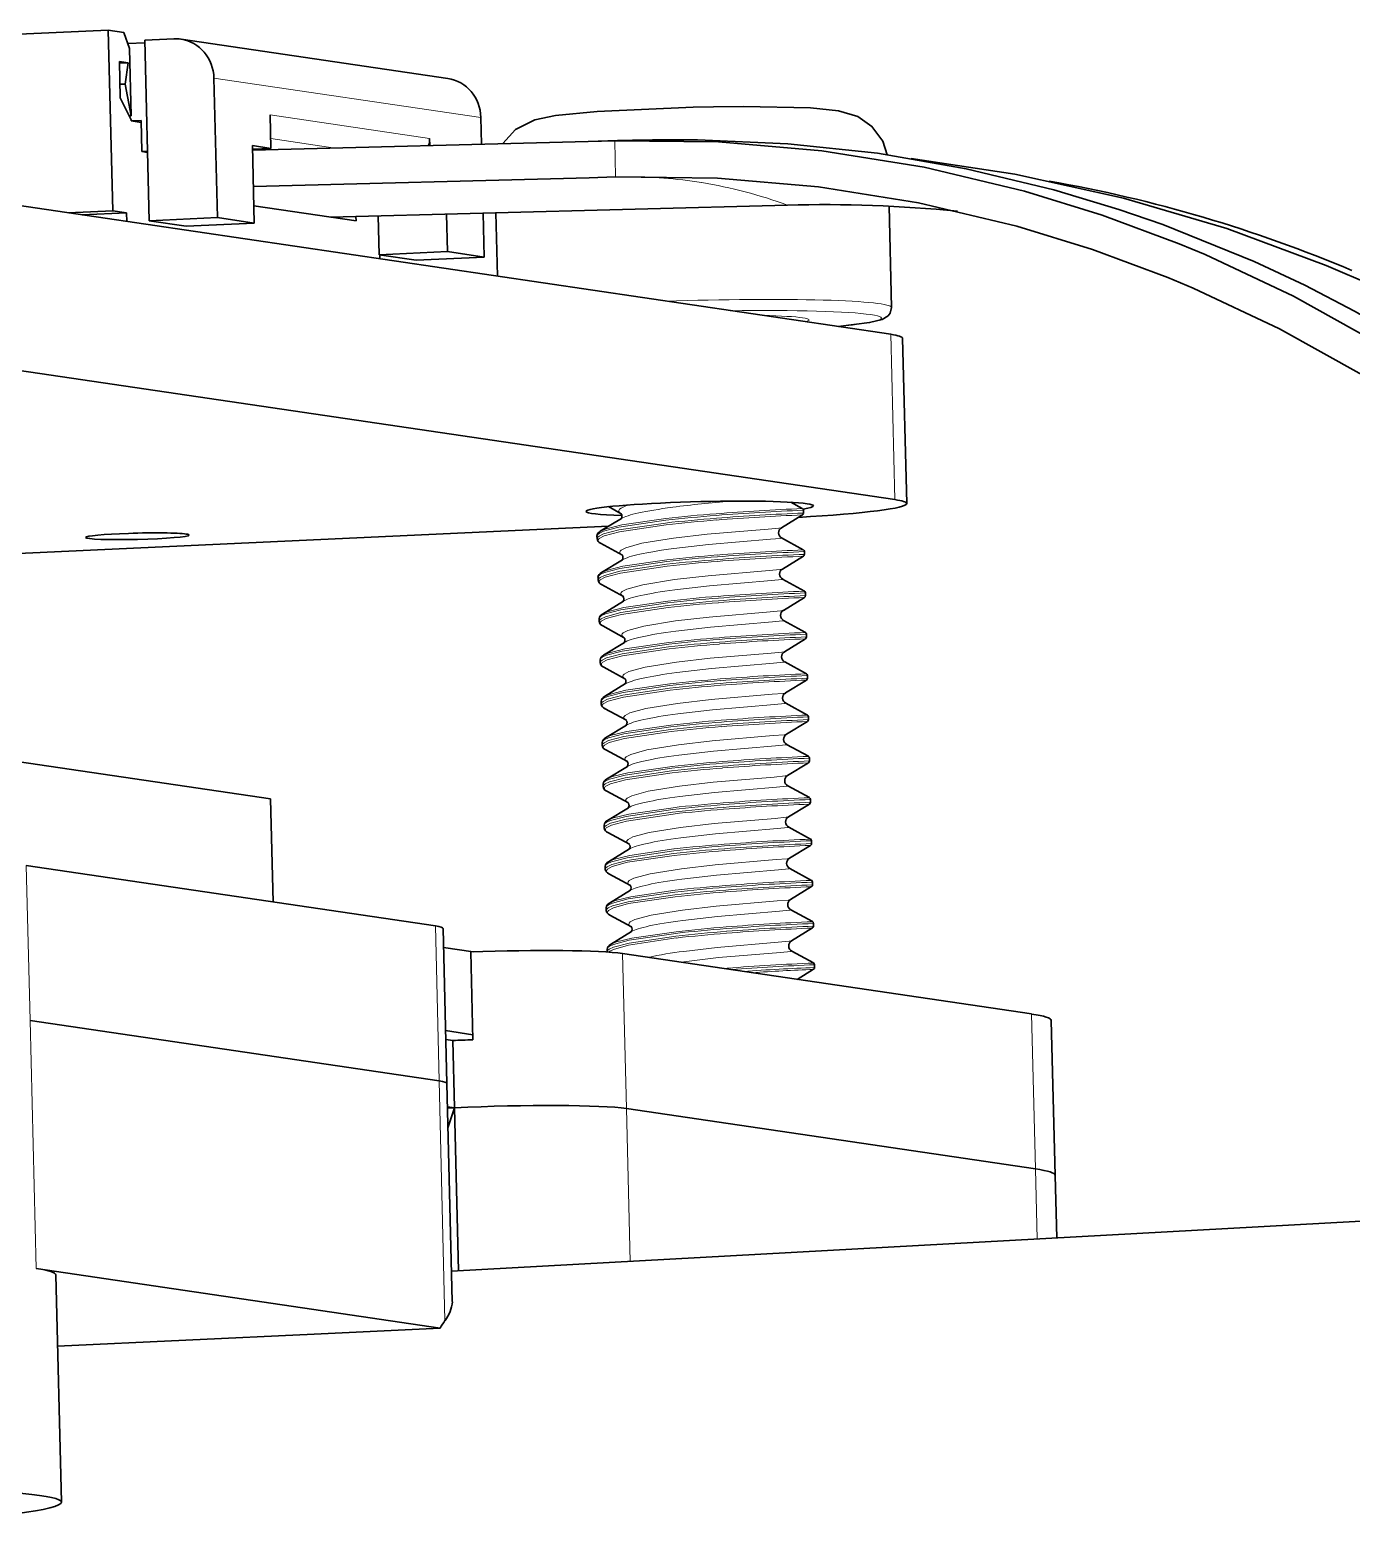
# Model space of a CAD drawing. Extents: x 370 to 946, y 143 to 764.
# Drawn here: x 841.77 to 854.55, y 748.91 to 763.44 of the extents above; entities that cross this region are included whole.
import ezdxf

# ---------------------------------------------------------------- set-up
doc = ezdxf.new("R2010")
doc.units = 0

msp = doc.modelspace()

# ---------------------------------------------------------------- linework, layer by layer
at = {"color": 7, "lineweight": 35, "ltscale": 0.05443}
msp.add_line((842.526, 763.442), (840.351, 763.342), dxfattribs=at)
at = {"color": 7, "lineweight": 35, "ltscale": 0.043667}
msp.add_line((842.526, 763.442), (842.569, 761.696), dxfattribs=at)
at = {"color": 7, "lineweight": 35, "ltscale": 0.00381}
msp.add_line((842.677, 763.42), (842.526, 763.442), dxfattribs=at)
at = {"color": 7, "lineweight": 35, "ltscale": 0.004153}
msp.add_line((842.731, 763.263), (842.677, 763.42), dxfattribs=at)
at = {"color": 7, "lineweight": 35, "ltscale": 0.004126}
msp.add_line((842.714, 763.312), (842.879, 763.32), dxfattribs=at)
at = {"color": 7, "lineweight": 35, "ltscale": 0.007072}
msp.add_line((842.878, 763.346), (843.161, 763.359), dxfattribs=at)
at = {"color": 7, "lineweight": 35, "ltscale": 0.043669}
msp.add_line((842.921, 761.599), (842.878, 763.346), dxfattribs=at)
at = {"color": 7, "lineweight": 35, "ltscale": 0.065196}
msp.add_line((845.809, 762.974), (843.229, 763.355), dxfattribs=at)
at = {"color": 7, "lineweight": 35, "ltscale": 0.016219}
for p, q in [((842.731, 763.263), (842.747, 762.614)), ((845.873, 753.031), (845.857, 753.68))]:
    msp.add_line(p, q, dxfattribs=at)
at = {"color": 7, "lineweight": 35, "ltscale": 0.008734}
msp.add_line((842.634, 763.138), (842.642, 762.789), dxfattribs=at)
at = {"color": 7, "lineweight": 35, "ltscale": 0.002159}
msp.add_line((842.634, 763.138), (842.719, 763.125), dxfattribs=at)
at = {"color": 7, "lineweight": 35, "ltscale": 0.002128}
msp.add_line((842.634, 763.121), (842.719, 763.125), dxfattribs=at)
at = {"color": 7, "lineweight": 35, "ltscale": 0.005164}
msp.add_line((842.719, 763.125), (842.689, 762.921), dxfattribs=at)
at = {"color": 7, "lineweight": 35, "ltscale": 0.001253}
msp.add_line((842.639, 762.919), (842.689, 762.921), dxfattribs=at)
at = {"color": 7, "lineweight": 35, "ltscale": 0.007803}
msp.add_line((842.747, 762.614), (842.689, 762.921), dxfattribs=at)
at = {"color": 7, "lineweight": 13, "ltscale": 0.065196}
msp.add_line((846.127, 762.596), (843.547, 762.977), dxfattribs=at)
at = {"color": 7, "lineweight": 35, "ltscale": 0.033688}
msp.add_line((843.58, 761.63), (843.547, 762.977), dxfattribs=at)
at = {"color": 7, "lineweight": 35, "ltscale": 0.005972}
msp.add_line((842.748, 762.574), (842.642, 762.789), dxfattribs=at)
at = {"color": 7, "lineweight": 35, "ltscale": 0.000456738}
msp.add_line((842.747, 762.614), (842.728, 762.613), dxfattribs=at)
at = {"color": 7, "lineweight": 35, "ltscale": 0.008112}
msp.add_line((844.098, 762.299), (844.09, 762.623), dxfattribs=at)
at = {"color": 7, "lineweight": 13, "ltscale": 0.038949}
msp.add_line((844.09, 762.623), (845.631, 762.396), dxfattribs=at)
at = {"color": 7, "lineweight": 35, "ltscale": 0.006424}
msp.add_line((846.133, 762.339), (846.127, 762.596), dxfattribs=at)
at = {"color": 7, "lineweight": 35, "ltscale": 0.000250319}
msp.add_line((842.748, 762.574), (842.748, 762.564), dxfattribs=at)
at = {"color": 7, "lineweight": 35, "ltscale": 0.002357}
msp.add_line((842.842, 762.569), (842.748, 762.564), dxfattribs=at)
at = {"color": 7, "lineweight": 35, "ltscale": 0.002391}
msp.add_line((842.843, 762.55), (842.748, 762.564), dxfattribs=at)
at = {"color": 7, "lineweight": 35, "ltscale": 0.007487}
msp.add_line((842.842, 762.569), (842.849, 762.269), dxfattribs=at)
at = {"color": 7, "lineweight": 35, "ltscale": 0.00453}
msp.add_line((843.919, 762.326), (844.098, 762.299), dxfattribs=at)
at = {"color": 7, "lineweight": 35, "ltscale": 0.018714}
msp.add_line((843.919, 762.326), (843.937, 761.577), dxfattribs=at)
at = {"color": 7, "lineweight": 35, "ltscale": 0.081125}
msp.add_line((847.164, 762.366), (843.92, 762.281), dxfattribs=at)
at = {"color": 7, "lineweight": 35, "ltscale": 0.004465}
msp.add_line((844.098, 762.299), (843.92, 762.291), dxfattribs=at)
at = {"color": 7, "lineweight": 13, "ltscale": 0.015703}
msp.add_line((844.717, 762.302), (844.096, 762.394), dxfattribs=at)
at = {"color": 7, "lineweight": 35, "ltscale": 0.001748}
msp.add_line((845.631, 762.396), (845.633, 762.326), dxfattribs=at)
at = {"color": 7, "lineweight": 35, "ltscale": 0.007141}
msp.add_line((847.164, 762.366), (847.449, 762.374), dxfattribs=at)
at = {"color": 7, "lineweight": 35, "ltscale": 0.006406}
msp.add_line((847.42, 762.373), (847.164, 762.366), dxfattribs=at)
at = {"color": 7, "lineweight": 13, "ltscale": 0.000734305}
msp.add_line((847.449, 762.374), (847.42, 762.373), dxfattribs=at)
at = {"color": 7, "lineweight": 13, "ltscale": 0.00875}
msp.add_line((847.42, 762.373), (847.429, 762.023), dxfattribs=at)
at = {"color": 7, "lineweight": 35, "ltscale": 0.001376}
msp.add_line((842.904, 762.272), (842.849, 762.269), dxfattribs=at)
at = {"color": 7, "lineweight": 35, "ltscale": 0.001397}
msp.add_line((842.905, 762.261), (842.849, 762.269), dxfattribs=at)
at = {"color": 7, "lineweight": 35, "ltscale": 0.081139}
msp.add_line((847.173, 762.016), (843.928, 761.932), dxfattribs=at)
at = {"color": 7, "lineweight": 35, "ltscale": 0.006414}
msp.add_line((847.429, 762.023), (847.173, 762.016), dxfattribs=at)
at = {"color": 7, "lineweight": 35, "ltscale": 0.245545}
for p, q in [((840.371, 761.937), (850.088, 760.503)), ((840.41, 760.34), (850.127, 758.906))]:
    msp.add_line(p, q, dxfattribs=at)
at = {"color": 7, "lineweight": 35, "ltscale": 0.024939}
msp.add_line((843.933, 761.743), (844.92, 761.598), dxfattribs=at)
at = {"color": 7, "lineweight": 35, "ltscale": 0.110511}
msp.add_line((849.09, 761.752), (844.672, 761.634), dxfattribs=at)
at = {"color": 7, "lineweight": 35, "ltscale": 0.024484}
msp.add_line((850.096, 760.762), (850.072, 761.741), dxfattribs=at)
at = {"color": 7, "lineweight": 35, "ltscale": 0.010777}
msp.add_line((842.569, 761.696), (842.138, 761.676), dxfattribs=at)
at = {"color": 7, "lineweight": 35, "ltscale": 0.010778}
msp.add_line((842.703, 761.676), (842.272, 761.656), dxfattribs=at)
at = {"color": 7, "lineweight": 35, "ltscale": 0.003387}
msp.add_line((842.703, 761.676), (842.569, 761.696), dxfattribs=at)
at = {"color": 7, "lineweight": 35, "ltscale": 0.002096}
msp.add_line((842.705, 761.592), (842.703, 761.676), dxfattribs=at)
at = {"color": 7, "lineweight": 35, "ltscale": 0.0165}
for p, q in [((843.58, 761.63), (842.921, 761.599)), ((845.803, 761.302), (845.144, 761.271))]:
    msp.add_line(p, q, dxfattribs=at)
at = {"color": 7, "lineweight": 35, "ltscale": 0.009017}
for p, q in [((843.278, 761.547), (842.921, 761.599)), ((845.144, 761.271), (845.501, 761.219))]:
    msp.add_line(p, q, dxfattribs=at)
at = {"color": 7, "lineweight": 35, "ltscale": 0.016502}
for p, q in [((843.937, 761.577), (843.278, 761.547)), ((846.16, 761.249), (845.501, 761.219))]:
    msp.add_line(p, q, dxfattribs=at)
at = {"color": 7, "lineweight": 35, "ltscale": 0.009018}
for p, q in [((843.937, 761.577), (843.58, 761.63)), ((845.803, 761.302), (846.16, 761.249))]:
    msp.add_line(p, q, dxfattribs=at)
at = {"color": 7, "lineweight": 35, "ltscale": 0.001081}
msp.add_line((844.919, 761.641), (844.92, 761.598), dxfattribs=at)
at = {"color": 7, "lineweight": 35, "ltscale": 0.009384}
msp.add_line((845.135, 761.646), (845.144, 761.271), dxfattribs=at)
at = {"color": 7, "lineweight": 35, "ltscale": 0.009059}
msp.add_line((845.803, 761.302), (845.794, 761.664), dxfattribs=at)
at = {"color": 7, "lineweight": 35, "ltscale": 0.010613}
msp.add_line((846.16, 761.249), (846.15, 761.673), dxfattribs=at)
at = {"color": 7, "lineweight": 35, "ltscale": 0.015329}
msp.add_line((846.287, 761.064), (846.272, 761.677), dxfattribs=at)
at = {"color": 7, "lineweight": 35, "ltscale": 0.00097378}
msp.add_line((845.15, 761.27), (845.151, 761.231), dxfattribs=at)
at = {"color": 7, "lineweight": 13, "ltscale": 0.039926}
msp.add_line((850.127, 758.906), (850.088, 760.503), dxfattribs=at)
at = {"color": 7, "lineweight": 35, "ltscale": 0.039924}
msp.add_line((850.203, 760.465), (850.242, 758.869), dxfattribs=at)
at = {"color": 7, "lineweight": 35, "ltscale": 0.003566}
msp.add_line((847.359, 758.838), (847.484, 758.769), dxfattribs=at)
at = {"color": 7, "lineweight": 35, "ltscale": 0.003182}
msp.add_line((849.233, 758.82), (849.122, 758.881), dxfattribs=at)
at = {"color": 7, "lineweight": 35, "ltscale": 0.000670071}
for p, q in [((849.244, 758.777), (849.244, 758.803)), ((849.254, 758.378), (849.254, 758.404)), ((847.27, 757.73), (847.269, 757.756)), ((849.274, 757.579), (849.273, 757.606)), ((847.279, 757.331), (847.279, 757.357)), ((847.289, 756.931), (847.288, 756.958)), ((849.293, 756.781), (849.293, 756.808)), ((849.303, 756.382), (849.303, 756.409)), ((847.319, 755.734), (847.318, 755.761)), ((849.323, 755.584), (849.322, 755.61)), ((847.328, 755.335), (847.328, 755.362)), ((849.333, 755.184), (849.332, 755.211)), ((849.352, 754.386), (849.352, 754.413))]:
    msp.add_line(p, q, dxfattribs=at)
at = {"color": 7, "lineweight": 35, "ltscale": 0.005971}
msp.add_line((847.281, 758.6), (847.485, 758.724), dxfattribs=at)
at = {"color": 7, "lineweight": 35, "ltscale": 0.005975}
for p, q in [((849.235, 758.759), (849.031, 758.634)), ((849.243, 758.421), (849.033, 758.536)), ((849.245, 758.36), (849.041, 758.235)), ((849.263, 757.623), (849.053, 757.737)), ((849.264, 757.562), (849.06, 757.437)), ((849.273, 757.224), (849.063, 757.338)), ((849.284, 756.763), (849.08, 756.639)), ((849.292, 756.426), (849.082, 756.54)), ((849.312, 755.627), (849.102, 755.742)), ((849.313, 755.566), (849.109, 755.441)), ((849.322, 755.228), (849.112, 755.343)), ((849.341, 754.43), (849.131, 754.544))]:
    msp.add_line(p, q, dxfattribs=at)
at = {"color": 7, "lineweight": 35, "ltscale": 0.196372}
msp.add_line((847.362, 758.649), (839.515, 758.286), dxfattribs=at)
at = {"color": 7, "lineweight": 35, "ltscale": 0.000670035}
for p, q in [((847.25, 758.528), (847.249, 758.555)), ((849.264, 757.978), (849.263, 758.005)), ((847.299, 756.532), (847.298, 756.559)), ((847.348, 754.537), (847.347, 754.563))]:
    msp.add_line(p, q, dxfattribs=at)
at = {"color": 7, "lineweight": 35, "ltscale": 0.00597}
for p, q in [((847.284, 758.485), (847.494, 758.37)), ((847.301, 757.801), (847.505, 757.926)), ((847.304, 757.686), (847.513, 757.572)), ((847.314, 757.287), (847.523, 757.173)), ((847.32, 757.003), (847.524, 757.128)), ((847.33, 756.604), (847.534, 756.728)), ((847.333, 756.489), (847.543, 756.375)), ((847.34, 756.205), (847.544, 756.329)), ((847.343, 756.09), (847.553, 755.976)), ((847.35, 755.806), (847.554, 755.93)), ((847.353, 755.691), (847.562, 755.576)), ((847.363, 755.292), (847.572, 755.177)), ((847.37, 755.007), (847.573, 755.132)), ((847.372, 754.893), (847.582, 754.778)), ((847.379, 754.608), (847.583, 754.733))]:
    msp.add_line(p, q, dxfattribs=at)
at = {"color": 7, "lineweight": 35, "ltscale": 0.005968}
for p, q in [((847.291, 758.201), (847.495, 758.325)), ((847.294, 758.086), (847.504, 757.971)), ((847.323, 756.888), (847.533, 756.774)), ((847.36, 755.407), (847.563, 755.531))]:
    msp.add_line(p, q, dxfattribs=at)
at = {"color": 7, "lineweight": 35, "ltscale": 0.000668546}
for p, q in [((847.26, 758.129), (847.259, 758.156)), ((849.284, 757.18), (849.283, 757.207)), ((847.309, 756.133), (847.308, 756.16)), ((847.338, 754.936), (847.337, 754.963))]:
    msp.add_line(p, q, dxfattribs=at)
at = {"color": 7, "lineweight": 35, "ltscale": 0.005974}
for p, q in [((849.253, 758.022), (849.043, 758.137)), ((849.254, 757.961), (849.05, 757.836)), ((849.274, 757.163), (849.07, 757.038)), ((849.282, 756.825), (849.073, 756.939)), ((849.294, 756.364), (849.09, 756.24)), ((849.323, 755.167), (849.119, 755.042)), ((849.331, 754.829), (849.122, 754.944))]:
    msp.add_line(p, q, dxfattribs=at)
at = {"color": 7, "lineweight": 35, "ltscale": 0.005969}
msp.add_line((847.311, 757.402), (847.514, 757.527), dxfattribs=at)
at = {"color": 7, "lineweight": 35, "ltscale": 0.114463}
msp.add_line((839.566, 756.683), (844.095, 756.015), dxfattribs=at)
at = {"color": 7, "lineweight": 35, "ltscale": 0.005973}
for p, q in [((849.302, 756.027), (849.092, 756.141)), ((849.303, 755.965), (849.099, 755.841)), ((849.333, 754.768), (849.129, 754.643))]:
    msp.add_line(p, q, dxfattribs=at)
at = {"color": 7, "lineweight": 35, "ltscale": 0.024921}
msp.add_line((844.095, 756.015), (844.12, 755.018), dxfattribs=at)
at = {"color": 7, "lineweight": 35, "ltscale": 0.000668509}
for p, q in [((849.313, 755.983), (849.312, 756.009)), ((849.342, 754.785), (849.342, 754.812))]:
    msp.add_line(p, q, dxfattribs=at)
at = {"color": 7, "lineweight": 13, "ltscale": 0.03743}
for p, q in [((841.77, 753.874), (841.733, 755.371)), ((845.723, 753.291), (845.687, 754.787)), ((847.533, 753.024), (847.496, 754.52)), ((851.486, 752.44), (851.45, 753.937))]:
    msp.add_line(p, q, dxfattribs=at)
at = {"color": 7, "lineweight": 35, "ltscale": 0.099912}
for p, q in [((841.733, 755.371), (845.687, 754.787)), ((847.496, 754.52), (851.45, 753.937))]:
    msp.add_line(p, q, dxfattribs=at)
at = {"color": 7, "lineweight": 35, "ltscale": 0.037429}
msp.add_line((845.799, 753.266), (845.762, 754.763), dxfattribs=at)
at = {"color": 7, "lineweight": 35, "ltscale": 0.007218}
msp.add_line((846.052, 754.537), (845.766, 754.579), dxfattribs=at)
at = {"color": 7, "lineweight": 35, "ltscale": 0.021212}
msp.add_line((846.029, 754.536), (846.05, 753.688), dxfattribs=at)
at = {"color": 7, "lineweight": 13, "ltscale": 0.000823705}
msp.add_line((848.056, 754.438), (848.089, 754.442), dxfattribs=at)
at = {"color": 7, "lineweight": 13, "ltscale": 0.000950637}
msp.add_line((848.508, 754.38), (848.471, 754.377), dxfattribs=at)
at = {"color": 7, "lineweight": 35, "ltscale": 0.004666}
msp.add_line((849.343, 754.369), (849.183, 754.271), dxfattribs=at)
at = {"color": 7, "lineweight": 13, "ltscale": 0.059887}
msp.add_line((841.77, 753.874), (841.829, 751.479), dxfattribs=at)
at = {"color": 7, "lineweight": 35, "ltscale": 0.099911}
for p, q in [((845.723, 753.291), (841.77, 753.874)), ((841.77, 753.874), (845.723, 753.291)), ((851.486, 752.44), (847.533, 753.024)), ((847.533, 753.024), (851.486, 752.44))]:
    msp.add_line(p, q, dxfattribs=at)
at = {"color": 7, "lineweight": 35, "ltscale": 0.03743}
msp.add_line((851.677, 752.378), (851.64, 753.874), dxfattribs=at)
at = {"color": 7, "lineweight": 35, "ltscale": 0.006648}
msp.add_line((846.049, 753.737), (845.786, 753.776), dxfattribs=at)
at = {"color": 7, "lineweight": 35, "ltscale": 0.001734}
for p, q in [((845.788, 753.69), (845.857, 753.68)), ((845.804, 753.041), (845.873, 753.031))]:
    msp.add_line(p, q, dxfattribs=at)
at = {"color": 7, "lineweight": 13, "ltscale": 0.057889}
msp.add_line((845.723, 753.291), (845.78, 750.976), dxfattribs=at)
at = {"color": 7, "lineweight": 35, "ltscale": 0.052721}
msp.add_line((845.799, 753.266), (845.85, 751.158), dxfattribs=at)
at = {"color": 7, "lineweight": 35, "ltscale": 0.001709}
msp.add_line((845.804, 753.028), (845.873, 753.031), dxfattribs=at)
at = {"color": 7, "lineweight": 35, "ltscale": 0.005109}
msp.add_line((845.873, 753.031), (845.809, 752.837), dxfattribs=at)
at = {"color": 7, "lineweight": 35, "ltscale": 0.039413}
msp.add_line((845.873, 753.031), (845.911, 751.455), dxfattribs=at)
at = {"color": 7, "lineweight": 13, "ltscale": 0.036939}
msp.add_line((847.533, 753.024), (847.569, 751.546), dxfattribs=at)
at = {"color": 7, "lineweight": 35, "ltscale": 0.464135}
msp.add_line((845.843, 751.451), (864.38, 752.472), dxfattribs=at)
at = {"color": 7, "lineweight": 13, "ltscale": 0.016935}
msp.add_line((851.486, 752.44), (851.503, 751.763), dxfattribs=at)
at = {"color": 7, "lineweight": 35, "ltscale": 0.015108}
msp.add_line((851.677, 752.378), (851.692, 751.773), dxfattribs=at)
at = {"color": 7, "lineweight": 35, "ltscale": 0.09868}
msp.add_line((845.733, 750.903), (841.829, 751.479), dxfattribs=at)
at = {"color": 7, "lineweight": 35, "ltscale": 0.054896}
msp.add_line((842.019, 751.416), (842.073, 749.221), dxfattribs=at)
at = {"color": 7, "lineweight": 35, "ltscale": 0.06208}
msp.add_line((842.036, 750.728), (844.516, 750.845), dxfattribs=at)
at = {"color": 7, "lineweight": 35, "ltscale": 0.030463}
msp.add_line((844.516, 750.845), (845.733, 750.903), dxfattribs=at)
at = {"color": 7, "lineweight": 35}
for points in [[(846.339, 762.345), (846.461, 762.48), (846.647, 762.575), (846.849, 762.616), (847.25, 762.656), (848.177, 762.698), (848.375, 762.702)], [(850.053, 762.238), (850.011, 762.368), (849.906, 762.512), (849.77, 762.606), (849.582, 762.663), (849.313, 762.69), (848.666, 762.704), (848.375, 762.702)], [(847.42, 762.373), (848.424, 762.362), (849.423, 762.276), (850.41, 762.117), (851.382, 761.886), (852.132, 761.655), (852.875, 761.378), (853.126, 761.273), (853.98, 760.871), (854.796, 760.417), (855.571, 759.916), (856.308, 759.367), (857.1, 758.69)], [(857.226, 758.854), (856.519, 759.447), (855.791, 759.98), (855.036, 760.463), (854.571, 760.728), (854.089, 760.978), (853.6, 761.207), (852.718, 761.563), (852.294, 761.71), (851.665, 761.899), (850.816, 762.103), (849.959, 762.252), (849.093, 762.344), (848.221, 762.381)], [(850.286, 762.202), (851.286, 762.049), (852.339, 761.817), (853.336, 761.524), (854.295, 761.169), (854.765, 760.967)], [(847.429, 762.023), (848.413, 762.012), (849.39, 761.929), (850.355, 761.774), (851.306, 761.548), (852.039, 761.322), (852.765, 761.051), (853.011, 760.949), (853.846, 760.556), (854.644, 760.112), (855.401, 759.622), (856.122, 759.086), (856.896, 758.424)], [(849.579, 760.578), (849.884, 760.617), (850.004, 760.646), (850.063, 760.681), (850.082, 760.706), (850.096, 760.762)]]:
    msp.add_lwpolyline(points, dxfattribs=at)
at = {"color": 7, "lineweight": 13}
for points in [[(847.913, 758.707), (847.461, 758.64), (847.312, 758.6), (847.269, 758.58), (847.256, 758.57), (847.25, 758.56), (847.249, 758.555)], [(847.912, 758.68), (847.461, 758.613), (847.312, 758.574), (847.269, 758.553), (847.257, 758.543), (847.251, 758.533), (847.25, 758.528)], [(847.916, 758.662), (847.466, 758.595), (847.319, 758.555), (847.271, 758.529), (847.261, 758.516), (847.261, 758.506), (847.267, 758.497), (847.284, 758.485)], [(847.915, 758.724), (847.489, 758.661), (847.34, 758.625), (847.281, 758.6)], [(847.49, 758.373), (847.473, 758.387), (847.47, 758.395), (847.471, 758.403), (847.473, 758.408), (847.483, 758.418), (847.527, 758.441), (847.683, 758.484), (847.989, 758.533)], [(847.989, 758.533), (848.314, 758.571), (848.902, 758.621), (849.008, 758.63), (849.029, 758.634), (849.031, 758.634)], [(847.991, 758.433), (848.326, 758.472), (848.926, 758.523), (849.024, 758.532), (849.032, 758.534), (849.033, 758.535), (849.033, 758.536)], [(847.923, 758.308), (847.471, 758.241), (847.321, 758.201), (847.279, 758.181), (847.266, 758.171), (847.26, 758.161), (847.259, 758.156)], [(847.921, 758.281), (847.471, 758.214), (847.322, 758.174), (847.279, 758.154), (847.267, 758.144), (847.26, 758.134), (847.26, 758.129)], [(847.926, 758.263), (847.476, 758.196), (847.329, 758.156), (847.28, 758.13), (847.271, 758.117), (847.271, 758.107), (847.276, 758.098), (847.294, 758.086)], [(847.925, 758.325), (847.499, 758.262), (847.35, 758.225), (847.291, 758.201)], [(847.998, 758.134), (848.324, 758.171), (848.912, 758.222), (849.018, 758.231), (849.039, 758.235), (849.041, 758.235)], [(847.5, 757.973), (847.483, 757.988), (847.48, 757.996), (847.48, 758.003), (847.483, 758.009), (847.493, 758.019), (847.536, 758.042), (847.693, 758.084), (847.998, 758.134)], [(848.001, 758.034), (848.336, 758.073), (848.935, 758.124), (849.034, 758.133), (849.041, 758.135), (849.043, 758.136), (849.043, 758.137)], [(847.933, 757.909), (847.481, 757.842), (847.331, 757.802), (847.288, 757.782), (847.276, 757.772), (847.27, 757.761), (847.269, 757.756)], [(847.931, 757.882), (847.481, 757.815), (847.332, 757.775), (847.289, 757.755), (847.276, 757.745), (847.27, 757.735), (847.27, 757.73)], [(847.936, 757.864), (847.486, 757.797), (847.339, 757.757), (847.29, 757.731), (847.281, 757.718), (847.281, 757.708), (847.286, 757.699), (847.304, 757.686)], [(847.935, 757.925), (847.509, 757.863), (847.36, 757.826), (847.301, 757.801)], [(848.008, 757.735), (848.333, 757.772), (848.922, 757.823), (849.027, 757.832), (849.049, 757.836), (849.05, 757.836)], [(847.509, 757.574), (847.493, 757.589), (847.49, 757.597), (847.49, 757.604), (847.493, 757.609), (847.502, 757.62), (847.546, 757.643), (847.703, 757.685), (848.008, 757.735)], [(848.011, 757.635), (848.346, 757.674), (848.945, 757.725), (849.043, 757.734), (849.051, 757.736), (849.053, 757.737), (849.053, 757.737)], [(847.942, 757.51), (847.491, 757.443), (847.341, 757.403), (847.298, 757.383), (847.286, 757.373), (847.279, 757.362), (847.279, 757.357)], [(847.944, 757.526), (847.518, 757.464), (847.369, 757.427), (847.311, 757.402)], [(847.941, 757.483), (847.491, 757.416), (847.341, 757.376), (847.299, 757.356), (847.286, 757.346), (847.28, 757.336), (847.279, 757.331)], [(847.946, 757.465), (847.496, 757.398), (847.348, 757.358), (847.3, 757.332), (847.291, 757.319), (847.291, 757.308), (847.296, 757.3), (847.314, 757.287)], [(848.018, 757.336), (848.343, 757.373), (848.932, 757.424), (849.037, 757.433), (849.059, 757.437), (849.06, 757.437)], [(847.519, 757.175), (847.502, 757.19), (847.499, 757.197), (847.5, 757.205), (847.502, 757.21), (847.512, 757.221), (847.556, 757.244), (847.713, 757.286), (848.018, 757.336)], [(848.02, 757.236), (848.356, 757.274), (848.955, 757.326), (849.053, 757.335), (849.061, 757.337), (849.063, 757.337), (849.063, 757.338)], [(847.952, 757.11), (847.501, 757.044), (847.351, 757.004), (847.308, 756.984), (847.295, 756.973), (847.289, 756.963), (847.288, 756.958)], [(847.951, 757.083), (847.5, 757.017), (847.351, 756.977), (847.308, 756.957), (847.296, 756.947), (847.29, 756.936), (847.289, 756.931)], [(847.956, 757.066), (847.506, 756.998), (847.358, 756.959), (847.31, 756.933), (847.3, 756.92), (847.301, 756.909), (847.306, 756.901), (847.323, 756.888)], [(847.954, 757.127), (847.528, 757.065), (847.379, 757.028), (847.32, 757.003)], [(847.529, 756.776), (847.512, 756.791), (847.509, 756.798), (847.51, 756.806), (847.512, 756.811), (847.522, 756.822), (847.566, 756.845), (847.722, 756.887), (848.028, 756.937)], [(848.028, 756.937), (848.353, 756.974), (848.942, 757.025), (849.047, 757.034), (849.069, 757.037), (849.07, 757.038)], [(848.03, 756.837), (848.366, 756.875), (848.965, 756.927), (849.063, 756.936), (849.071, 756.938), (849.073, 756.938), (849.073, 756.939)], [(847.962, 756.711), (847.51, 756.644), (847.361, 756.605), (847.318, 756.584), (847.305, 756.574), (847.299, 756.564), (847.298, 756.559)], [(847.961, 756.684), (847.51, 756.618), (847.361, 756.578), (847.318, 756.558), (847.306, 756.547), (847.3, 756.537), (847.299, 756.532)], [(847.965, 756.667), (847.515, 756.599), (847.368, 756.56), (847.32, 756.534), (847.31, 756.521), (847.31, 756.51), (847.316, 756.502), (847.333, 756.489)], [(847.964, 756.728), (847.538, 756.666), (847.389, 756.629), (847.33, 756.604)], [(848.038, 756.537), (848.363, 756.575), (848.951, 756.626), (849.057, 756.635), (849.078, 756.638), (849.08, 756.639)], [(847.539, 756.377), (847.522, 756.392), (847.519, 756.399), (847.52, 756.407), (847.522, 756.412), (847.532, 756.422), (847.576, 756.445), (847.732, 756.488), (848.038, 756.537)], [(848.04, 756.438), (848.375, 756.476), (848.975, 756.527), (849.073, 756.537), (849.081, 756.538), (849.082, 756.539), (849.082, 756.54)], [(847.972, 756.312), (847.52, 756.245), (847.37, 756.206), (847.328, 756.185), (847.315, 756.175), (847.309, 756.165), (847.308, 756.16)], [(847.97, 756.285), (847.52, 756.218), (847.371, 756.179), (847.328, 756.159), (847.316, 756.148), (847.309, 756.138), (847.309, 756.133)], [(847.975, 756.268), (847.525, 756.2), (847.378, 756.16), (847.329, 756.135), (847.32, 756.122), (847.32, 756.111), (847.325, 756.103), (847.343, 756.09)], [(847.974, 756.329), (847.548, 756.267), (847.399, 756.23), (847.34, 756.205)], [(848.047, 756.138), (848.373, 756.176), (848.961, 756.226), (849.067, 756.236), (849.088, 756.239), (849.09, 756.24)], [(847.549, 755.978), (847.532, 755.992), (847.529, 756), (847.529, 756.008), (847.532, 756.013), (847.542, 756.023), (847.585, 756.046), (847.742, 756.089), (848.047, 756.138)], [(848.05, 756.039), (848.385, 756.077), (848.984, 756.128), (849.083, 756.138), (849.09, 756.139), (849.092, 756.14), (849.092, 756.141)], [(847.982, 755.913), (847.53, 755.846), (847.38, 755.807), (847.337, 755.786), (847.325, 755.776), (847.319, 755.766), (847.318, 755.761)], [(847.984, 755.93), (847.558, 755.867), (847.409, 755.831), (847.35, 755.806)], [(847.98, 755.886), (847.53, 755.819), (847.381, 755.78), (847.338, 755.759), (847.325, 755.749), (847.319, 755.739), (847.319, 755.734)], [(847.985, 755.868), (847.535, 755.801), (847.388, 755.761), (847.339, 755.735), (847.33, 755.723), (847.33, 755.712), (847.335, 755.704), (847.353, 755.691)], [(848.057, 755.739), (848.382, 755.777), (848.971, 755.827), (849.076, 755.837), (849.098, 755.84), (849.099, 755.841)], [(847.558, 755.579), (847.542, 755.593), (847.539, 755.601), (847.539, 755.609), (847.542, 755.614), (847.551, 755.624), (847.595, 755.647), (847.752, 755.69), (848.057, 755.739)], [(848.06, 755.639), (848.395, 755.678), (848.994, 755.729), (849.092, 755.739), (849.1, 755.74), (849.102, 755.741), (849.102, 755.742)], [(847.991, 755.514), (847.54, 755.447), (847.39, 755.407), (847.347, 755.387), (847.335, 755.377), (847.328, 755.367), (847.328, 755.362)], [(847.99, 755.487), (847.54, 755.42), (847.391, 755.381), (847.348, 755.36), (847.335, 755.35), (847.329, 755.34), (847.328, 755.335)], [(847.995, 755.469), (847.545, 755.402), (847.397, 755.362), (847.349, 755.336), (847.34, 755.323), (847.34, 755.313), (847.345, 755.304), (847.363, 755.292)], [(847.993, 755.531), (847.567, 755.468), (847.418, 755.432), (847.36, 755.407)], [(847.568, 755.18), (847.551, 755.194), (847.548, 755.202), (847.549, 755.209), (847.551, 755.215), (847.561, 755.225), (847.605, 755.248), (847.762, 755.29), (848.067, 755.34)], [(848.067, 755.34), (848.392, 755.378), (848.981, 755.428), (849.086, 755.437), (849.108, 755.441), (849.109, 755.441)], [(848.069, 755.24), (848.405, 755.279), (849.004, 755.33), (849.102, 755.339), (849.11, 755.341), (849.112, 755.342), (849.112, 755.343)], [(848.001, 755.115), (847.55, 755.048), (847.4, 755.008), (847.357, 754.988), (847.344, 754.978), (847.338, 754.968), (847.337, 754.963)], [(848, 755.088), (847.549, 755.021), (847.4, 754.981), (847.357, 754.961), (847.345, 754.951), (847.339, 754.941), (847.338, 754.936)], [(848.005, 755.07), (847.555, 755.003), (847.407, 754.963), (847.359, 754.937), (847.349, 754.924), (847.349, 754.914), (847.355, 754.905), (847.372, 754.893)], [(848.003, 755.132), (847.577, 755.069), (847.428, 755.032), (847.37, 755.007)], [(848.077, 754.941), (848.402, 754.978), (848.991, 755.029), (849.096, 755.038), (849.118, 755.042), (849.119, 755.042)], [(847.578, 754.78), (847.561, 754.795), (847.558, 754.803), (847.559, 754.81), (847.561, 754.815), (847.571, 754.826), (847.615, 754.849), (847.771, 754.891), (848.077, 754.941)], [(848.079, 754.841), (848.415, 754.88), (849.014, 754.931), (849.112, 754.94), (849.12, 754.942), (849.122, 754.943), (849.122, 754.944)], [(848.011, 754.716), (847.559, 754.649), (847.41, 754.609), (847.367, 754.589), (847.354, 754.579), (847.348, 754.568), (847.347, 754.563)], [(848.01, 754.689), (847.559, 754.622), (847.41, 754.582), (847.367, 754.562), (847.355, 754.552), (847.349, 754.542), (847.348, 754.537)], [(848.014, 754.671), (847.555, 754.602), (847.409, 754.561), (847.374, 754.543), (847.364, 754.534)], [(848.013, 754.732), (847.587, 754.67), (847.438, 754.633), (847.379, 754.608)], [(848.087, 754.542), (848.412, 754.579), (849, 754.63), (849.106, 754.639), (849.128, 754.643), (849.129, 754.643)], [(848.089, 754.442), (848.424, 754.481), (849.024, 754.532), (849.122, 754.541), (849.13, 754.543), (849.131, 754.543), (849.131, 754.544)]]:
    msp.add_lwpolyline(points, dxfattribs=at)
at = {"color": 7, "lineweight": 35}
for centre, radius, start, end in [((848.026, 741.296), 21.086, 89.4699, 91.5686), ((849.28, 748.665), 13.522, 67.0841, 80.0344), ((849.44, 748.604), 13.152, 84.3613, 91.5252), ((849.224, 758.803), 0.0201, 1.4809, 61.4215), ((847.454, 758.747), 0.0363, 359.749, 43.6273), ((847.453, 758.745), 0.0367, 320.2751, 2.844), ((849.224, 758.776), 0.0201, 301.3927, 1.3328), ((847.302, 758.55), 0.0538, 112.9759, 174.5983), ((847.303, 758.536), 0.0544, 188.5074, 249.4326), ((849.061, 758.586), 0.0571, 121.5749, 181.4262), ((849.061, 758.586), 0.0571, 181.3912, 241.239), ((847.464, 758.348), 0.0363, 359.749, 43.6273), ((849.234, 758.404), 0.0201, 1.4809, 61.4215), ((849.234, 758.377), 0.0201, 301.3927, 1.3328), ((847.463, 758.346), 0.0367, 320.2751, 2.844), ((849.071, 758.187), 0.0571, 121.5749, 181.4262), ((847.312, 758.151), 0.0538, 112.9759, 174.5983), ((847.313, 758.137), 0.0544, 188.5074, 249.4326), ((849.071, 758.187), 0.0571, 181.3912, 241.239), ((847.473, 757.949), 0.0363, 359.749, 43.6273), ((847.473, 757.947), 0.0367, 320.2751, 2.844), ((849.243, 758.005), 0.0201, 1.4809, 61.4215), ((849.244, 757.978), 0.0201, 301.3927, 1.3328), ((847.322, 757.751), 0.0538, 112.9759, 174.5983), ((849.08, 757.788), 0.0571, 121.5749, 181.4262), ((849.08, 757.788), 0.0571, 181.3912, 241.239), ((847.323, 757.738), 0.0544, 188.5074, 249.4326), ((847.483, 757.55), 0.0363, 359.749, 43.6273), ((847.483, 757.548), 0.0367, 320.2751, 2.844), ((849.253, 757.605), 0.0201, 1.4809, 61.4215), ((849.254, 757.579), 0.0201, 301.3927, 1.3328), ((847.332, 757.352), 0.0538, 112.9759, 174.5983), ((849.09, 757.388), 0.0571, 121.5749, 181.4262), ((849.09, 757.388), 0.0571, 181.3912, 241.239), ((847.333, 757.339), 0.0544, 188.5074, 249.4326), ((849.263, 757.206), 0.0201, 1.4809, 61.4215), ((847.493, 757.151), 0.0363, 359.749, 43.6273), ((847.492, 757.149), 0.0367, 320.2751, 2.844), ((849.264, 757.18), 0.0201, 301.3927, 1.3328), ((847.342, 756.953), 0.0538, 112.9759, 174.5983), ((847.343, 756.939), 0.0544, 188.5074, 249.4326), ((849.1, 756.989), 0.0571, 121.5749, 181.4262), ((849.1, 756.989), 0.0571, 181.3912, 241.239), ((847.503, 756.751), 0.0363, 359.749, 43.6273), ((849.273, 756.807), 0.0201, 1.4809, 61.4215), ((849.273, 756.781), 0.0201, 301.3927, 1.3328), ((847.502, 756.749), 0.0367, 320.2751, 2.844), ((849.11, 756.59), 0.0571, 121.5749, 181.4262), ((847.352, 756.554), 0.0538, 112.9759, 174.5983), ((847.352, 756.54), 0.0544, 188.5074, 249.4326), ((849.11, 756.59), 0.0571, 181.3912, 241.239), ((847.513, 756.352), 0.0363, 359.749, 43.6273), ((847.512, 756.35), 0.0367, 320.2751, 2.844), ((849.283, 756.408), 0.0201, 1.4809, 61.4215), ((849.283, 756.381), 0.0201, 301.3927, 1.3328), ((847.361, 756.155), 0.0538, 112.9759, 174.5983), ((849.12, 756.191), 0.0571, 121.5749, 181.4262), ((849.12, 756.191), 0.0571, 181.3912, 241.239), ((847.362, 756.141), 0.0544, 188.5074, 249.4326), ((847.522, 755.953), 0.0363, 359.749, 43.6273), ((847.522, 755.951), 0.0367, 320.2751, 2.844), ((849.292, 756.009), 0.0201, 1.4809, 61.4215), ((849.293, 755.982), 0.0201, 301.3927, 1.3328), ((847.371, 755.756), 0.0538, 112.9759, 174.5983), ((849.129, 755.792), 0.0571, 121.5749, 181.4262), ((849.129, 755.792), 0.0571, 181.3912, 241.239), ((847.372, 755.742), 0.0544, 188.5074, 249.4326), ((849.302, 755.61), 0.0201, 1.4809, 61.4215), ((847.532, 755.554), 0.0363, 359.749, 43.6273), ((847.532, 755.552), 0.0367, 320.2578, 2.8459), ((849.303, 755.583), 0.0201, 301.3927, 1.3328), ((847.381, 755.357), 0.0538, 112.9759, 174.5983), ((847.382, 755.343), 0.0544, 188.5074, 249.4326), ((849.139, 755.393), 0.0571, 121.5749, 181.4262), ((849.139, 755.393), 0.0571, 181.3912, 241.239), ((847.542, 755.155), 0.0363, 359.749, 43.6273), ((849.312, 755.211), 0.0201, 1.4809, 61.4215), ((849.313, 755.184), 0.0201, 301.3927, 1.3328), ((847.542, 755.153), 0.0367, 320.2751, 2.844), ((849.149, 754.994), 0.0571, 121.5749, 181.4262), ((847.391, 754.958), 0.0538, 112.9759, 174.5983), ((847.392, 754.944), 0.0544, 188.5074, 249.4326), ((849.149, 754.994), 0.0571, 181.3912, 241.239), ((847.552, 754.756), 0.0363, 359.749, 43.6273), ((847.551, 754.754), 0.0367, 320.2751, 2.844), ((849.322, 754.812), 0.0201, 1.4809, 61.4215), ((849.322, 754.785), 0.0201, 301.3927, 1.3328), ((847.401, 754.558), 0.0538, 112.9759, 174.5983), ((849.159, 754.595), 0.0571, 121.5749, 181.4262), ((849.159, 754.594), 0.0571, 181.3912, 241.239), ((849.332, 754.412), 0.0201, 1.4809, 61.4215), ((849.332, 754.386), 0.0201, 301.3927, 1.3328), ((845.515, 751.186), 0.338, 321.6454, 355.1969)]:
    msp.add_arc(centre, radius, start, end, dxfattribs=at)
at = {"color": 7, "lineweight": 13}
for centre, radius, start, end in [((847.573, 757.78), 4.245, 80.6862, 90.6326), ((847.5, 757.391), 4.641, 69.957, 80.5664), ((849.606, 746.121), 12.815, 94.7912, 97.2851), ((850.176, 736.191), 22.648, 92.3858, 94.4961), ((850.126, 736.768), 22.053, 92.2927, 94.479), ((849.532, 744.169), 14.601, 94.4278, 96.3706), ((849.532, 744.183), 14.614, 94.4288, 96.3615), ((849.525, 744.378), 14.436, 94.4681, 96.4049), ((849.529, 744.303), 14.45, 94.4627, 96.4064), ((850.126, 736.744), 22.05, 92.2925, 94.4791), ((850.175, 736.165), 22.613, 92.3834, 94.4914), ((849.535, 743.979), 14.436, 94.4681, 96.4049), ((850.186, 735.792), 22.648, 92.3858, 94.4961), ((850.136, 736.368), 22.053, 92.2927, 94.479), ((850.136, 736.345), 22.05, 92.2925, 94.4791), ((849.541, 743.77), 14.601, 94.4278, 96.3706), ((849.542, 743.784), 14.614, 94.4288, 96.3615), ((849.539, 743.904), 14.45, 94.4627, 96.4064), ((850.185, 735.766), 22.613, 92.3834, 94.4914), ((849.552, 743.385), 14.614, 94.4288, 96.3615), ((849.545, 743.58), 14.436, 94.4681, 96.4049), ((850.196, 735.393), 22.648, 92.3858, 94.4961), ((850.146, 735.969), 22.053, 92.2927, 94.479), ((850.146, 735.946), 22.05, 92.2925, 94.4791), ((850.195, 735.364), 22.616, 92.3839, 94.4916), ((849.551, 743.371), 14.601, 94.4278, 96.3706), ((849.549, 743.491), 14.463, 94.461, 96.4029), ((849.561, 742.972), 14.601, 94.4278, 96.3706), ((849.562, 742.986), 14.614, 94.4288, 96.3615), ((849.555, 743.18), 14.436, 94.4681, 96.4049), ((849.559, 743.092), 14.463, 94.461, 96.4029), ((850.206, 734.994), 22.648, 92.3858, 94.4961), ((850.155, 735.57), 22.053, 92.2927, 94.479), ((850.156, 735.547), 22.05, 92.2925, 94.4791), ((850.205, 734.968), 22.613, 92.3834, 94.4914), ((850.215, 734.595), 22.648, 92.3858, 94.4961), ((850.165, 735.171), 22.053, 92.2927, 94.479), ((849.571, 742.573), 14.601, 94.4278, 96.3706), ((849.571, 742.587), 14.614, 94.4288, 96.3615), ((849.565, 742.781), 14.436, 94.4681, 96.4049), ((849.568, 742.706), 14.45, 94.4627, 96.4064), ((850.166, 735.148), 22.05, 92.2925, 94.4791), ((850.214, 734.569), 22.613, 92.3834, 94.4914), ((849.574, 742.382), 14.436, 94.4681, 96.4049), ((850.225, 734.196), 22.648, 92.3858, 94.4961), ((850.175, 734.772), 22.053, 92.2927, 94.479), ((850.175, 734.748), 22.05, 92.2925, 94.4791), ((849.581, 742.174), 14.601, 94.4278, 96.3706), ((849.581, 742.201), 14.6, 94.4304, 96.3649), ((849.578, 742.307), 14.45, 94.4627, 96.4064), ((850.224, 734.169), 22.613, 92.3834, 94.4914), ((849.591, 741.789), 14.614, 94.4288, 96.3615), ((849.584, 741.983), 14.436, 94.4681, 96.4049), ((850.235, 733.797), 22.648, 92.3858, 94.4961), ((850.185, 734.373), 22.053, 92.2927, 94.479), ((850.185, 734.349), 22.05, 92.2925, 94.4791), ((850.234, 733.77), 22.613, 92.3834, 94.4914), ((849.59, 741.775), 14.601, 94.4278, 96.3706), ((849.588, 741.894), 14.463, 94.461, 96.4029), ((849.6, 741.376), 14.601, 94.4278, 96.3706), ((849.601, 741.389), 14.614, 94.4288, 96.3615), ((849.594, 741.584), 14.436, 94.4681, 96.4049), ((849.597, 741.509), 14.45, 94.4627, 96.4064), ((850.245, 733.398), 22.648, 92.3858, 94.4961), ((850.195, 733.974), 22.053, 92.2927, 94.479), ((850.195, 733.95), 22.05, 92.2925, 94.4791), ((850.244, 733.371), 22.613, 92.3834, 94.4914), ((850.255, 732.998), 22.648, 92.3858, 94.4961), ((850.204, 733.575), 22.053, 92.2927, 94.479), ((849.61, 740.976), 14.601, 94.4278, 96.3706), ((849.61, 741.004), 14.6, 94.4304, 96.3649), ((849.604, 741.185), 14.436, 94.4681, 96.4049), ((849.608, 741.096), 14.463, 94.461, 96.4029), ((850.205, 733.551), 22.05, 92.2925, 94.4791), ((850.254, 732.972), 22.613, 92.3834, 94.4914), ((849.614, 740.786), 14.436, 94.4681, 96.4049), ((850.264, 732.599), 22.648, 92.3858, 94.4961), ((850.214, 733.175), 22.053, 92.2927, 94.479), ((850.215, 733.152), 22.05, 92.2925, 94.4791), ((849.62, 740.577), 14.601, 94.4278, 96.3706), ((849.62, 740.591), 14.614, 94.4288, 96.3615), ((849.618, 740.697), 14.463, 94.461, 96.4029), ((850.263, 732.573), 22.613, 92.3834, 94.4914), ((849.63, 740.178), 14.601, 94.4278, 96.3706), ((849.63, 740.195), 14.611, 94.4291, 96.3621), ((849.623, 740.386), 14.436, 94.4681, 96.4049), ((850.274, 732.2), 22.648, 92.3858, 94.4961), ((850.224, 732.776), 22.053, 92.2927, 94.479), ((850.224, 732.753), 22.05, 92.2925, 94.4791), ((850.273, 732.174), 22.613, 92.3834, 94.4914), ((849.627, 740.298), 14.463, 94.461, 96.4029), ((848.57, 750.589), 3.982, 96.9703, 101.9868), ((850.284, 731.801), 22.648, 92.3858, 94.4961), ((850.238, 732.306), 22.124, 92.2953, 94.3892), ((850.249, 732.063), 22.341, 92.3016, 94.0661), ((850.335, 730.797), 23.592, 92.4105, 93.8591)]:
    msp.add_arc(centre, radius, start, end, dxfattribs=at)
at = {"color": 7, "lineweight": 35}
for centre, major_axis, ratio, start_param, end_param in [((843.17, 762.959), (-0.058, -0.396), 0.940901, 3.141668, 3.323162), ((843.17, 762.959), (-0.058, -0.396), 0.940901, 1.752366, 3.141668), ((845.75, 762.579), (-0.058, -0.396), 0.940901, 1.752366, 3.141668), ((845.443, 762.387), (-0.029, -0.198), 0.940901, 1.395983, 1.752366), ((848.204, 760.416), (1.999, 0.049), 0.061157, 6.283185, 6.623454), ((848.243, 758.819), (1.1, 0.027), 0.061157, 0.340268, 3.141593), ((848.243, 758.819), (1.999, 0.049), 0.061157, 5.20749, 6.283185), ((848.243, 758.819), (1.1, 0.027), 0.061157, 5.84655, 6.283185), ((848.243, 758.819), (1.1, 0.027), 0.061157, 6.283185, 6.623454), ((848.243, 758.819), (1.999, 0.049), 0.061157, 6.283185, 6.623454), ((848.243, 758.819), (1.1, 0.027), 0.061157, 3.141593, 3.956), ((842.807, 758.552), (0.5, 0.012), 0.061157, 0.340268, 3.141593), ((842.807, 758.552), (0.5, 0.012), 0.061157, 3.141593, 6.283185), ((842.807, 758.552), (0.5, 0.012), 0.061157, 6.283185, 6.623454), ((844.462, 754.731), (1.3, 0.032), 0.061157, 6.283185, 6.623454), ((846.271, 754.464), (1.3, 0.032), 0.061157, 0.340268, 1.756604), ((848.341, 753.793), (3.299, 0.081), 0.061157, 6.283185, 6.623454), ((846.292, 753.616), (1.3, 0.032), 0.061157, 1.756604, 1.911064), ((844.499, 753.234), (-1.3, -0.032), 0.061157, 3.141593, 3.481861), ((844.499, 753.234), (1.3, 0.032), 0.061157, 6.283185, 6.623454), ((846.308, 752.967), (-1.3, -0.032), 0.061157, 3.481861, 5.052657), ((846.308, 752.967), (1.3, 0.032), 0.061157, 0.340268, 1.911064), ((848.378, 752.297), (3.299, 0.081), 0.061157, 6.283185, 6.623454), ((848.378, 752.297), (3.299, 0.081), 0.061157, 6.283185, 6.623454), ((838.72, 751.335), (-3.299, -0.081), 0.061157, 3.141593, 3.481861), ((846.809, 745.773), (0.266, -5.747), 0.333115, 3.565205, 3.594084), ((838.774, 749.14), (-3.299, -0.081), 0.061157, 3.141593, 5.052657), ((838.774, 749.14), (-3.299, -0.081), 0.061157, 6.283185, 9.424778)]:
    msp.add_ellipse(centre, major_axis=major_axis, ratio=ratio, start_param=start_param, end_param=end_param, dxfattribs=at)
at = {"color": 7, "lineweight": 13}
for centre, major_axis, ratio, start_param, end_param in [((848.196, 760.715), (1.899, 0.047), 0.061157, 0, 1.717256), ((848.199, 760.615), (1.799, 0.044), 0.061157, 5.58308, 7.663823), ((848.199, 760.615), (1.1, 0.027), 0.061157, 6.02774, 7.219011), ((850.73, 758.876), (3.27, 0.08), 0.069623, 2.888734, 3.251045), ((850.562, 758.775), (3.1, 0.079), 0.071362, 2.552874, 3.018693), ((850.572, 758.376), (3.1, 0.079), 0.071362, 2.552874, 3.018693), ((850.582, 757.977), (3.1, 0.079), 0.071362, 2.552879, 3.018694), ((850.592, 757.578), (3.1, 0.079), 0.071362, 2.552877, 3.018693), ((850.602, 757.178), (3.1, 0.079), 0.071362, 2.552877, 3.018693), ((850.611, 756.779), (3.1, 0.079), 0.071362, 2.552872, 3.018693), ((850.621, 756.38), (3.1, 0.079), 0.071362, 2.552872, 3.018693), ((850.631, 755.981), (3.1, 0.079), 0.071362, 2.552876, 3.018693), ((850.641, 755.582), (3.1, 0.079), 0.071362, 2.552873, 3.018693), ((850.651, 755.183), (3.1, 0.079), 0.071362, 2.552872, 3.018693), ((850.661, 754.784), (3.1, 0.079), 0.071362, 2.552877, 3.018693)]:
    msp.add_ellipse(centre, major_axis=major_axis, ratio=ratio, start_param=start_param, end_param=end_param, dxfattribs=at)

doc.saveas('drawing.dxf')
